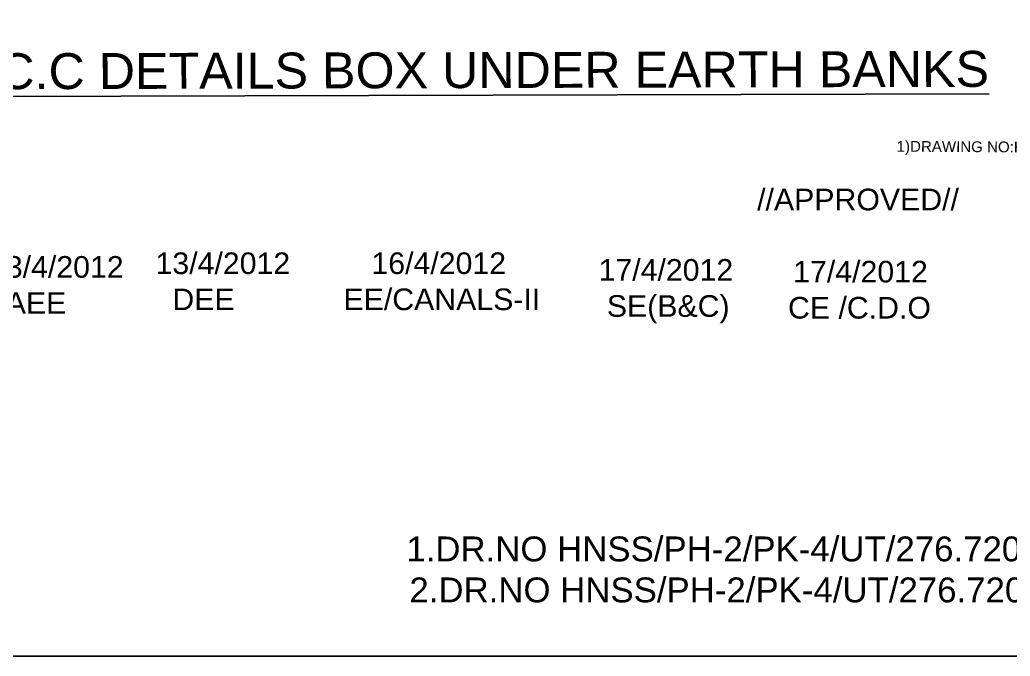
# Model space of a CAD drawing. Header units: millimetres. Extents: x 5124 to 3877021, y 2311 to 45953129.
# Drawn here: x 3862518 to 3868483, y 45936718 to 45940554 of the extents above; entities that cross this region are included whole.
import ezdxf

# ---------------------------------------------------------------- set-up
doc = ezdxf.new("R2010")
doc.units = ezdxf.units.MM
doc.header["$MEASUREMENT"] = 0
doc.layers.add('DRAWING', color=7, linetype='Continuous')
doc.layers.add('TEXT', color=7, linetype='Continuous')
doc.styles.get("Standard").update_dxf_attribs({"font": 'arial.ttf', "height": 150})

msp = doc.modelspace()

# ---------------------------------------------------------------- linework, layer by layer
at = {"layer": 'DRAWING'}
msp.add_lwpolyline([(3853628.4, 45953129.2), (3877019.4, 45953129.2), (3877019.4, 45936717.7), (3853628.4, 45936717.7)], close=True, dxfattribs=at)

# ---------------------------------------------------------------- texts
msp.add_text('1)DRAWING NO:HNSS/PH-II/PK-IV/UT/276-724', height=65, rotation=359.65712, dxfattribs=at).set_placement((3867799.1, 45939759.1))
at = {"layer": 'TEXT'}
msp.add_text('%%UR.C.C DETAILS BOX UNDER EARTH BANKS', height=216.554, rotation=0.1412, dxfattribs=at).set_placement((3862086.5, 45940134.8))
at = {"layer": 'TEXT', "attachment_point": 1}
for s, insert, char_height, width in [('\\pi2.4451;{\\H1.3398x;//APPROVED//\\P\\pi610.22;\\P\\pi219.49;17/4/2012\\P\\pi188.42;CE /C.D.O}', (3866956.7, 45939536), 97.389, 1220.44), ('{\\H1.3398x;13/4/2012\\P  DEE}', (3863335.9, 45939151.7), 97.389, 7025.21), ('\\pi219.49;{\\H1.3398x;16/4/2012\\P\\pi0.48695; EE/CANALS-II}', (3864416.7, 45939151.8), 97.389, 1220.44), ('{\\H1.3398x;13/4/2012\\P  AEE}', (3862332.9, 45939129.6), 97.389, 7025.21), ('\\pi219.49;{\\H1.3398x;17/4/2012\\P\\pi218.51; SE(B&C)}', (3865784.7, 45939111.6), 97.389, 1220.44), ('1.DR.NO HNSS/PH-2/PK-4/UT/276.720/01/2012-GENERAL PLAN AND SECTION ', (3864846.4, 45937439.4), 150, 8372.686), ('2.DR.NO HNSS/PH-2/PK-4/UT/276.720/02/2012-DETAILS OF SECTIONS.', (3864864.9, 45937192.3), 150, 8015.336)]:
    msp.add_mtext(s, dxfattribs=dict(at, insert=insert, char_height=char_height, width=width))

doc.saveas('drawing.dxf')
